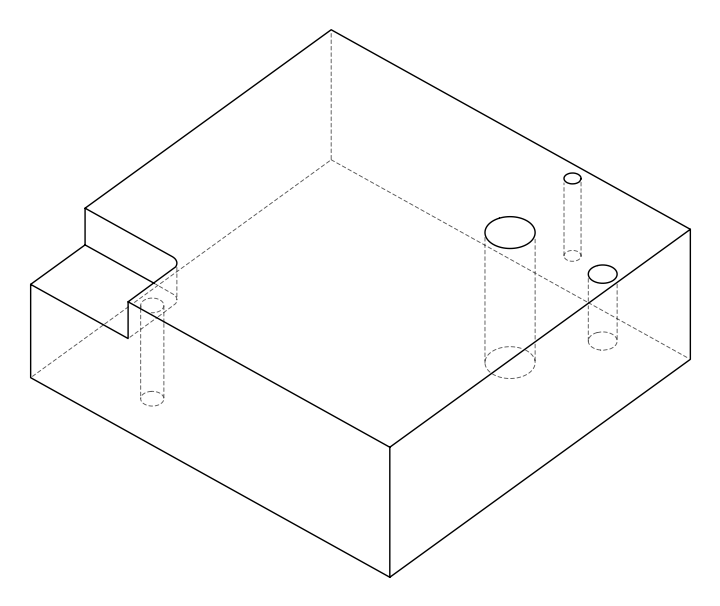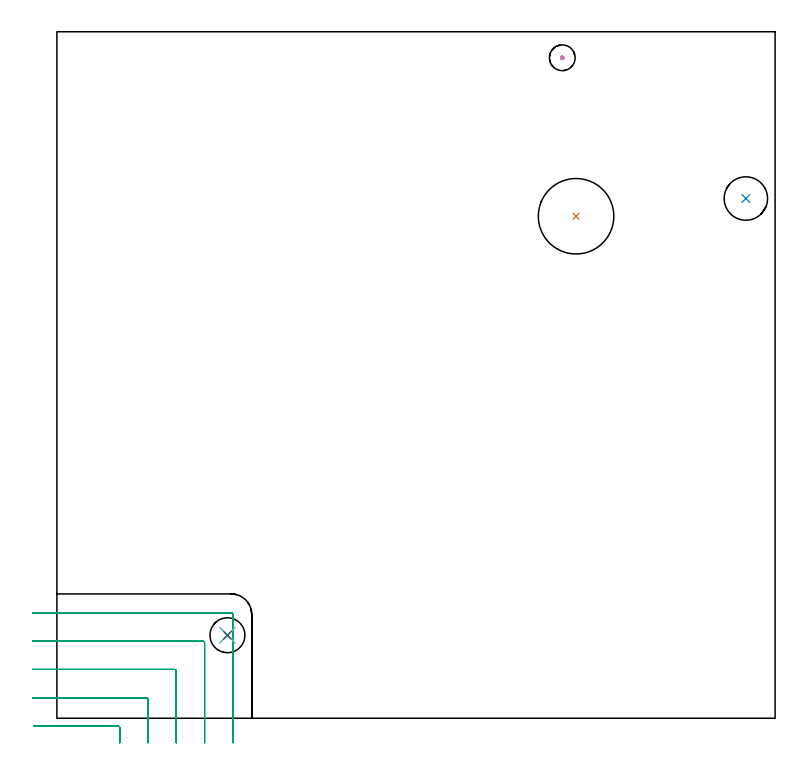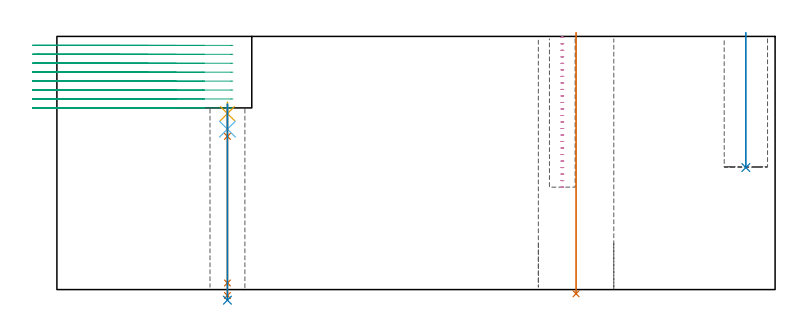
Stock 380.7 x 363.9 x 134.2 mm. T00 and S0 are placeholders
(PLAN: 8 operations, 7 tool changes, 12.9 min)
(1 INDEXABLE_INSERT_DRILL_THROUGH_HOLE_FROM_SOLID | STEP1HOLE | NXT0302_035 | 0.56 min | 168567 mm3)
(2 INDEXABLE_INSERT_DRILL_BLIND_HOLE_FROM_SOLID | STEP1POCKET | NXT0302_017 | 0.29 min | 28730 mm3)
(3 MILL_CORNER_NOTCH_RECTANGULAR | CORNER_NOTCH_RECTANGULAR | UGT0201_094 | Follow Part, ap 5, ae 75% | 10.24 min | 257036 mm3)
(4 MILL_BLIND_HOLE_FROM_SOLID_MATERIAL | STEP1POCKET_1 | NXT0201_011 | Spiral | 0.74 min | 11604 mm3)
(5 SPOT_DRILL | STEP1HOLE_1 | NXT0321_9005460120000 | 0.06 min | 186 mm3)
(6 DRILL_BLIND_HOLE_INTO_CENTER | STEP1HOLE_1 | NXT0301_046 | 0.06 min | 363 mm3)
(7 GUN_DRILL_THROUGH_HOLE | STEP1HOLE_1 | UGT0307_003 | 0.49 min | 3281 mm3)
(8 SPADE_DRILL_TO_ENLARGE_THROUGH_HOLE | STEP1HOLE_1 | UGT0306_009 | 0.42 min | 22018 mm3)
(TOOL NXT0302_035 | Index. Insert Drill 40mm [880-D4000L40-05] | D40 PA176 FL200 Z2)
(TOOL NXT0302_017 | Index. Insert Drill 23mm [880-D2300L25-05] | D23 PA176 FL115 Z2)
(TOOL UGT0201_094 | End mill 20 mm | D20 FL38 Z4)
(TOOL NXT0201_011 | ENDMILL 12mm [2P460-1200-NA 1630] | D12 FL38 Z6)
(TOOL NXT0321_9005460120000 | NC Spot Drill, 142deg, 12mm, Carbide, Uncoated | D12 PA142 FL30 Z2)
(TOOL NXT0301_046 | Carbide Drill 7.5mm [860.1-0750-038A1-MM 2214] | D7.5 PA140 FL53 Z2)
(TOOL UGT0307_003 | Gun Drill 7 mm | D7 PA130 FL24 Z1)
(TOOL UGT0306_009 | Spade Drill 18.5mm | D18.5 PA132 FL10 Z2)
(OP 1 INDEXABLE_INSERT_DRILL_THROUGH_HOLE_FROM_SOLID)
G17 G21 G94 G90
T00 M6
G54
G17 G0 G90 X275.2 Y266.1 S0 M3
G43 Z144.2 H1
G94 G81 G98 Z-2.198 F250. R136.2
G80
M5
M2
(OP 2 INDEXABLE_INSERT_DRILL_BLIND_HOLE_FROM_SOLID)
G17 G21 G94 G90
T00 M6
G54
G17 G0 G90 X365.2 Y275.5 S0 M3
G43 Z144.2 H1
G94 G81 G98 Z64.7 F250. R136.2
G80
M5
M2
(OP 3 MILL_CORNER_NOTCH_RECTANGULAR)
G17 G21 G94 G90
T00 M6
G54
G17 G0 G90 X33.3 Y-13. S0 M3
G43 Z144.2 H0
Z129.462
G94 G1 Y-10. F250.
Y-5.094 F500.
G3 X32.306 Y-4.1 R1.
G1 X-9.121
X-12.121 F250.
G0 Z144.2
X48.3 Y-13.
Z129.462
G1 Y-10.
Y9.905 F500.
G3 X47.305 Y10.9 R1.
G1 X-10.
X-13. F250.
G0 Z144.2
X63.3 Y-13.
Z129.462
G1 Y-10.
Y24.905 F500.
G3 X62.305 Y25.9 R1.
G1 X-10.
X-13. F250.
G0 Z144.2
X78.3 Y-13.
Z129.462
G1 Y-10.
Y39.905 F500.
G3 X77.305 Y40.9 R1.
G1 X-10.
X-13. F250.
G0 Z144.2
X93.3 Y-13.
Z129.462
G1 Y-10.
Y54.9 F500.
G3 X92.3 Y55.9 R1.
G1 X-10.
X-13. F250.
G0 Z144.2
X33.3 Y-13.
Z124.725
G1 Y-10.
Y-5.094 F500.
G3 X32.306 Y-4.1 R1.
G1 X-9.121
X-12.121 F250.
G0 Z144.2
X48.3 Y-13.
Z124.725
G1 Y-10.
Y9.905 F500.
G3 X47.305 Y10.9 R1.
G1 X-10.
X-13. F250.
G0 Z144.2
X63.3 Y-13.
Z124.725
G1 Y-10.
Y24.905 F500.
G3 X62.305 Y25.9 R1.
G1 X-10.
X-13. F250.
G0 Z144.2
X78.3 Y-13.
Z124.725
G1 Y-10.
Y39.905 F500.
G3 X77.305 Y40.9 R1.
G1 X-10.
X-13. F250.
G0 Z144.2
X93.3 Y-13.
Z124.725
G1 Y-10.
Y54.9 F500.
G3 X92.3 Y55.9 R1.
G1 X-10.
X-13. F250.
G0 Z144.2
X33.3 Y-13.
Z119.987
G1 Y-10.
Y-5.094 F500.
G3 X32.306 Y-4.1 R1.
G1 X-9.121
X-12.121 F250.
G0 Z144.2
X48.3 Y-13.
Z119.987
G1 Y-10.
Y9.905 F500.
G3 X47.305 Y10.9 R1.
G1 X-10.
X-13. F250.
G0 Z144.2
X63.3 Y-13.
Z119.987
G1 Y-10.
Y24.905 F500.
G3 X62.305 Y25.9 R1.
G1 X-10.
X-13. F250.
G0 Z144.2
X78.3 Y-13.
Z119.987
G1 Y-10.
Y39.905 F500.
G3 X77.305 Y40.9 R1.
G1 X-10.
X-13. F250.
G0 Z144.2
X93.3 Y-13.
Z119.987
G1 Y-10.
Y54.9 F500.
G3 X92.3 Y55.9 R1.
G1 X-10.
X-13. F250.
G0 Z144.2
X33.3 Y-13.
Z115.25
G1 Y-10.
Y-5.094 F500.
G3 X32.306 Y-4.1 R1.
G1 X-9.121
X-12.121 F250.
G0 Z144.2
X48.3 Y-13.
Z115.25
G1 Y-10.
Y9.905 F500.
G3 X47.305 Y10.9 R1.
G1 X-10.
X-13. F250.
G0 Z144.2
X63.3 Y-13.
Z115.25
G1 Y-10.
Y24.905 F500.
G3 X62.305 Y25.9 R1.
G1 X-10.
X-13. F250.
G0 Z144.2
X78.3 Y-13.
Z115.25
G1 Y-10.
Y39.905 F500.
G3 X77.305 Y40.9 R1.
G1 X-10.
X-13. F250.
G0 Z144.2
X93.3 Y-13.
Z115.25
G1 Y-10.
Y54.9 F500.
G3 X92.3 Y55.9 R1.
G1 X-10.
X-13. F250.
G0 Z144.2
X33.3 Y-13.
Z110.512
G1 Y-10.
Y-5.094 F500.
G3 X32.306 Y-4.1 R1.
G1 X-9.121
X-12.121 F250.
G0 Z144.2
X48.3 Y-13.
Z110.512
G1 Y-10.
Y9.905 F500.
G3 X47.305 Y10.9 R1.
G1 X-10.
X-13. F250.
G0 Z144.2
X63.3 Y-13.
Z110.512
G1 Y-10.
Y24.905 F500.
G3 X62.305 Y25.9 R1.
G1 X-10.
X-13. F250.
G0 Z144.2
X78.3 Y-13.
Z110.512
G1 Y-10.
Y39.905 F500.
G3 X77.305 Y40.9 R1.
G1 X-10.
X-13. F250.
G0 Z144.2
X93.3 Y-13.
Z110.512
G1 Y-10.
Y54.9 F500.
G3 X92.3 Y55.9 R1.
G1 X-10.
X-13. F250.
G0 Z144.2
X33.3 Y-13.
Z105.775
G1 Y-10.
Y-5.094 F500.
G3 X32.306 Y-4.1 R1.
G1 X-9.121
X-12.121 F250.
G0 Z144.2
X48.3 Y-13.
Z105.775
G1 Y-10.
Y9.905 F500.
G3 X47.305 Y10.9 R1.
G1 X-10.
X-13. F250.
G0 Z144.2
X63.3 Y-13.
Z105.775
G1 Y-10.
Y24.905 F500.
G3 X62.305 Y25.9 R1.
G1 X-10.
X-13. F250.
G0 Z144.2
X78.3 Y-13.
Z105.775
G1 Y-10.
Y39.905 F500.
G3 X77.305 Y40.9 R1.
G1 X-10.
X-13. F250.
G0 Z144.2
X93.3 Y-13.
Z105.775
G1 Y-10.
Y54.9 F500.
G3 X92.3 Y55.9 R1.
G1 X-10.
X-13. F250.
G0 Z144.2
X33.3 Y-13.
Z101.037
G1 Y-10.
Y-5.094 F500.
G3 X32.306 Y-4.1 R1.
G1 X-9.121
X-12.121 F250.
G0 Z144.2
X48.3 Y-13.
Z101.037
G1 Y-10.
Y9.905 F500.
G3 X47.305 Y10.9 R1.
G1 X-10.
X-13. F250.
G0 Z144.2
X63.3 Y-13.
Z101.037
G1 Y-10.
Y24.905 F500.
G3 X62.305 Y25.9 R1.
G1 X-10.
X-13. F250.
G0 Z144.2
X78.3 Y-13.
Z101.037
G1 Y-10.
Y39.905 F500.
G3 X77.305 Y40.9 R1.
G1 X-10.
X-13. F250.
G0 Z144.2
X93.3 Y-13.
Z101.037
G1 Y-10.
Y54.9 F500.
G3 X92.3 Y55.9 R1.
G1 X-10.
X-13. F250.
G0 Z144.2
X33.3 Y-13.
Z96.3
G1 Y-10.
Y-5.094 F500.
G3 X32.306 Y-4.1 R1.
G1 X-9.121
X-12.121 F250.
G0 Z144.2
X48.3 Y-13.
Z96.3
G1 Y-10.
Y9.905 F500.
G3 X47.305 Y10.9 R1.
G1 X-10.
X-13. F250.
G0 Z144.2
X63.3 Y-13.
Z96.3
G1 Y-10.
Y24.905 F500.
G3 X62.305 Y25.9 R1.
G1 X-10.
X-13. F250.
G0 Z144.2
X78.3 Y-13.
Z96.3
G1 Y-10.
Y39.905 F500.
G3 X77.305 Y40.9 R1.
G1 X-10.
X-13. F250.
G0 Z144.2
X93.3 Y-13.
Z96.3
G1 Y-10.
Y54.9 F500.
G3 X92.3 Y55.9 R1.
G1 X-10.
X-13. F250.
G0 Z144.2
M5
M2
(OP 4 MILL_BLIND_HOLE_FROM_SOLID_MATERIAL)
G17 G21 G94 G90
T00 M6
G54
G17 G0 G90 X267.9 Y350.1 S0 M3
G43 Z144.2 H1
Z133.746
G94 G3 X268.3 Y350.5 R0.4 F250.
X267.9 Y350.9 R0.4
X267.1 Y350.1 R0.8
X267.9 Y350.9 R-0.8
X267.5 Y350.5 R0.4
X267.9 Y350.1 R0.4
G0 Z130.292
G3 X268.3 Y350.5 R0.4
X267.9 Y350.9 R0.4
X267.1 Y350.1 R0.8
X267.9 Y350.9 R-0.8
X267.5 Y350.5 R0.4
X267.9 Y350.1 R0.4
G0 Z126.838
G3 X268.3 Y350.5 R0.4
X267.9 Y350.9 R0.4
X267.1 Y350.1 R0.8
X267.9 Y350.9 R-0.8
X267.5 Y350.5 R0.4
X267.9 Y350.1 R0.4
G0 Z123.383
G3 X268.3 Y350.5 R0.4
X267.9 Y350.9 R0.4
X267.1 Y350.1 R0.8
X267.9 Y350.9 R-0.8
X267.5 Y350.5 R0.4
X267.9 Y350.1 R0.4
G0 Z119.929
G3 X268.3 Y350.5 R0.4
X267.9 Y350.9 R0.4
X267.1 Y350.1 R0.8
X267.9 Y350.9 R-0.8
X267.5 Y350.5 R0.4
X267.9 Y350.1 R0.4
G0 Z116.475
G3 X268.3 Y350.5 R0.4
X267.9 Y350.9 R0.4
X267.1 Y350.1 R0.8
X267.9 Y350.9 R-0.8
X267.5 Y350.5 R0.4
X267.9 Y350.1 R0.4
G0 Z113.021
G3 X268.3 Y350.5 R0.4
X267.9 Y350.9 R0.4
X267.1 Y350.1 R0.8
X267.9 Y350.9 R-0.8
X267.5 Y350.5 R0.4
X267.9 Y350.1 R0.4
G0 Z109.567
G3 X268.3 Y350.5 R0.4
X267.9 Y350.9 R0.4
X267.1 Y350.1 R0.8
X267.9 Y350.9 R-0.8
X267.5 Y350.5 R0.4
X267.9 Y350.1 R0.4
G0 Z106.113
G3 X268.3 Y350.5 R0.4
X267.9 Y350.9 R0.4
X267.1 Y350.1 R0.8
X267.9 Y350.9 R-0.8
X267.5 Y350.5 R0.4
X267.9 Y350.1 R0.4
G0 Z102.658
G3 X268.3 Y350.5 R0.4
X267.9 Y350.9 R0.4
X267.1 Y350.1 R0.8
X267.9 Y350.9 R-0.8
X267.5 Y350.5 R0.4
X267.9 Y350.1 R0.4
G0 Z99.204
G3 X268.3 Y350.5 R0.4
X267.9 Y350.9 R0.4
X267.1 Y350.1 R0.8
X267.9 Y350.9 R-0.8
X267.5 Y350.5 R0.4
X267.9 Y350.1 R0.4
G0 Z95.75
G3 X268.3 Y350.5 R0.4
X267.9 Y350.9 R0.4
X267.1 Y350.1 R0.8
X267.9 Y350.9 R-0.8
X267.5 Y350.5 R0.4
X267.9 Y350.1 R0.4
G0 Z92.296
G3 X268.3 Y350.5 R0.4
X267.9 Y350.9 R0.4
X267.1 Y350.1 R0.8
X267.9 Y350.9 R-0.8
X267.5 Y350.5 R0.4
X267.9 Y350.1 R0.4
G0 Z88.842
G3 X268.3 Y350.5 R0.4
X267.9 Y350.9 R0.4
X267.1 Y350.1 R0.8
X267.9 Y350.9 R-0.8
X267.5 Y350.5 R0.4
X267.9 Y350.1 R0.4
G0 Z85.388
G3 X268.3 Y350.5 R0.4
X267.9 Y350.9 R0.4
X267.1 Y350.1 R0.8
X267.9 Y350.9 R-0.8
X267.5 Y350.5 R0.4
X267.9 Y350.1 R0.4
G0 Z81.933
G3 X268.3 Y350.5 R0.4
X267.9 Y350.9 R0.4
X267.1 Y350.1 R0.8
X267.9 Y350.9 R-0.8
X267.5 Y350.5 R0.4
X267.9 Y350.1 R0.4
G0 Z78.479
G3 X268.3 Y350.5 R0.4
X267.9 Y350.9 R0.4
X267.1 Y350.1 R0.8
X267.9 Y350.9 R-0.8
X267.5 Y350.5 R0.4
X267.9 Y350.1 R0.4
G0 Z75.025
G3 X268.3 Y350.5 R0.4
X267.9 Y350.9 R0.4
X267.1 Y350.1 R0.8
X267.9 Y350.9 R-0.8
X267.5 Y350.5 R0.4
X267.9 Y350.1 R0.4
G0 Z71.571
G3 X268.3 Y350.5 R0.4
X267.9 Y350.9 R0.4
X267.1 Y350.1 R0.8
X267.9 Y350.9 R-0.8
X267.5 Y350.5 R0.4
X267.9 Y350.1 R0.4
G0 Z68.117
G3 X268.3 Y350.5 R0.4
X267.9 Y350.9 R0.4
X267.1 Y350.1 R0.8
X267.9 Y350.9 R-0.8
X267.5 Y350.5 R0.4
X267.9 Y350.1 R0.4
G0 Z64.663
G3 X268.3 Y350.5 R0.4
X267.9 Y350.9 R0.4
X267.1 Y350.1 R0.8
X267.9 Y350.9 R-0.8
X267.5 Y350.5 R0.4
X267.9 Y350.1 R0.4
G0 Z61.208
G3 X268.3 Y350.5 R0.4
X267.9 Y350.9 R0.4
X267.1 Y350.1 R0.8
X267.9 Y350.9 R-0.8
X267.5 Y350.5 R0.4
X267.9 Y350.1 R0.4
G0 Z57.754
G3 X268.3 Y350.5 R0.4
X267.9 Y350.9 R0.4
X267.1 Y350.1 R0.8
X267.9 Y350.9 R-0.8
X267.5 Y350.5 R0.4
X267.9 Y350.1 R0.4
G0 Z54.3
G3 X268.3 Y350.5 R0.4
X267.9 Y350.9 R0.4
X267.1 Y350.1 R0.8
X267.9 Y350.9 R-0.8
X267.5 Y350.5 R0.4
X267.9 Y350.1 R0.4
G0 Z144.2
M5
M2
(OP 5 SPOT_DRILL)
G17 G21 G94 G90
T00 M6
G54
G17 G0 G90 X90.4 Y44. S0 M3
G43 Z144.2 H0
G94 G81 G98 Z93.3 F250. R99.3
G80
M5
M2
(OP 6 DRILL_BLIND_HOLE_INTO_CENTER)
G17 G21 G94 G90
T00 M6
G54
G17 G0 G90 X90.4 Y44. S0 M3
G43 Z144.2 H1
G94 G81 G98 Z85.05 F250. R98.3
G80
M5
M2
(OP 7 GUN_DRILL_THROUGH_HOLE)
G17 G21 G94 G90
T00 M6
G54
G17 G0 G90 X90.4 Y44. M8
G43 Z144.2 H0
Z96.089
S716 M3
G94 G1 Z81.192 F125. M26
G4 X.084
Z3.5 F250.
G4 X.084
Z-3.132 F125.
G4 X.084
M5
M9
G0 Z96.089
Z144.2
M2
(OP 8 SPADE_DRILL_TO_ENLARGE_THROUGH_HOLE)
G17 G21 G94 G90
T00 M6
G54
G17 G0 G90 X90.4 Y44. S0 M3
G43 Z144.2 H0
G94 G73 G98 Z-5.618 F250. Q16.986 R98.3
G80
M5
M2
